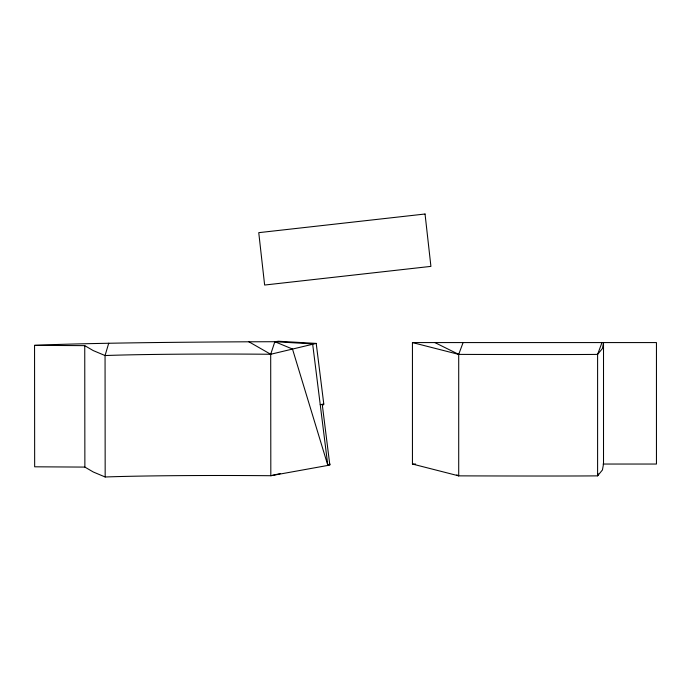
<?xml version="1.0" encoding="UTF-8"?>
<svg xmlns="http://www.w3.org/2000/svg" width="691" height="691" viewBox="0 0 691 691"><rect width="100%" height="100%" fill="white"/><g stroke="black" fill="none" stroke-linecap="round" stroke-linejoin="round"><path stroke-width="1.04" d="M108.729 343.22L105.058 355.545L105.17 476.989A148.764 3.723 0.1 0 1 270.82 475.719L329.84 465.069L322.239 404.347M280.209 473.585L270.82 475.719L270.699 354.267L274.845 341.717L278.421 341.242L316.21 343.41L323.803 404.14L322.377 405.755M598.328 473.888L597.603 475.857L597.603 354.388L602.44 348.489L603.511 342.572L603.511 464.041L602.44 469.958L597.603 475.857A148.764 0.691 0.2 0 1 458.712 475.857L458.712 354.388L463.1 342.572M601.982 342.572L597.603 354.388A148.764 0.691 0.2 0 1 458.712 354.388L412.441 342.572L412.441 464.041L458.712 475.857L456.803 474.916M105.17 476.989L93.32 472.013L84.872 467.09L34.662 466.805L34.55 345.362A272.107 5.286 -0.1 0 1 248.898 341.795L274.845 341.717L292.492 349.033L327.819 465.337L329.978 464.421L329.667 463.687M34.55 345.362L84.751 345.638L93.207 350.57L105.058 355.545A148.764 3.723 0.1 0 1 270.699 354.267L316.21 343.41M320.227 404.606L323.803 404.14M412.441 342.572L656.45 342.572L656.45 464.041L603.053 464.041M412.441 464.041L415.645 464.041M274.845 341.717L312.634 343.885L327.819 465.337M434.881 342.572L458.712 354.388M248.898 341.795L270.699 354.267M84.751 345.638L84.872 467.09M425.043 214.011L258.754 232.66L264.636 285.038L430.916 266.38L425.043 214.011"/></g></svg>
